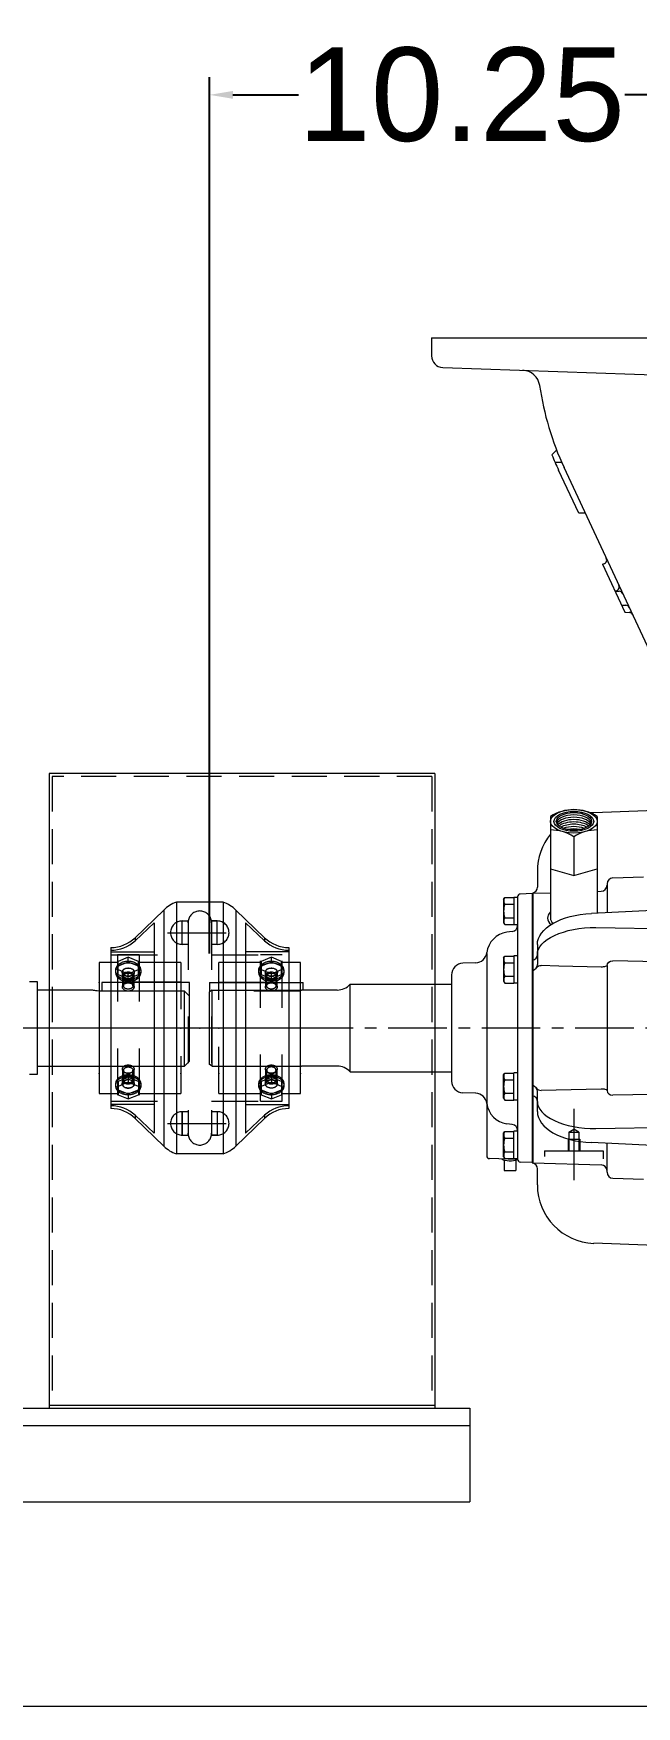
# Model space of a CAD drawing. Header units: inches. Extents: x -48 to 250, y -21 to 207.
# Drawn here: x 37 to 49.9, y 41.53 to 77.29 of the extents above; entities that cross this region are included whole.
import ezdxf

# ---------------------------------------------------------------- set-up
doc = ezdxf.new("R2010")
doc.units = ezdxf.units.IN
doc.header["$MEASUREMENT"] = 0
for name, pattern in [('CENTER', [2, 1.25, -0.25, 0.25, -0.25]), ('CENTERX2', [0.8, 0.5, -0.1, 0.1, -0.1]), ('Dashed', [2, 1, -1]), ('HIDDEN', [0.375, 0.25, -0.125]), ('PHANTOM', [2.5, 1.25, -0.25, 0.25, -0.25, 0.25, -0.25])]:
    doc.linetypes.add(name, pattern=pattern)
doc.layers.get('Defpoints').update_dxf_attribs({"lineweight": 5})
for name, color, linetype, lineweight in [('AM_4', 7, 'Continuous', 5), ('AM_7', 7, 'CENTER', 5), ('AM_9', 6, 'Dashed', 5), ('CEN', 3, 'CENTER', 5), ('Centerline', 5, 'CENTERX2', 5), ('ConnectionPoints', 7, 'Continuous', 5), ('HID', 6, 'HIDDEN', 5), ('HID-HIDE', 6, 'HIDDEN', 5), ('OBJ', 7, 'Continuous', 5), ('PHANTOM', 6, 'PHANTOM', 5)]:
    doc.layers.add(name, color=color, linetype=linetype, lineweight=lineweight)
doc.styles.get("Standard").update_dxf_attribs({"font": 'arial.ttf'})
doc.dimstyles.new('STANDARD 2 PLCS$0', dxfattribs={"dimtxt": 1, "dimasz": 0.5, "dimexe": 0.375, "dimexo": 0.625, "dimgap": 0.2, "dimtad": 0, "dimzin": 4, "dimdsep": 46, "dimtxsty": 'Standard', "dimcen": 0.09, "dimaunit": 1, "dimadec": 0, "dimazin": 1, "dimtfac": 1, "dimtofl": 0, "dimtmove": 0, "dimatfit": 3, "dimfxl": 1, "dimtolj": 1, "dimtzin": 4, "dimarcsym": 0})

# ---------------------------------------------------------------- blocks, each defined once
blk = doc.blocks.new('MC6-284_286TS FRONT VIEW')
at = {"linetype": 'Continuous', "lineweight": 5}
for p, q in [((7.5, -1), (19.5, -1)), ((19.5, -1), (19.5, -3)), ((19.5, -1.375), (7, -1.375)), ((7, -3), (19.5, -3))]:
    blk.add_line(p, q, dxfattribs=at)
blk = doc.blocks.new('HHI 286TS FRONT VIEW')
at = {"color": 7, "linetype": 'Continuous', "lineweight": 5}
for p, q in [((-3.25, 0.984), (-3.421, 0.984)), ((-3.25, -0.984), (-3.25, 0.984)), ((-2.096, 0.812), (-3.25, 0.812)), ((-1.875, 0.79), (-1.909, 0.79)), ((-1.875, 0.971), (-1.875, 0.79)), ((0, 0.971), (-1.875, 0.971)), ((-0.105, 0.79), (-1.875, 0.79)), ((-0.105, -0.812), (-0.105, 0.79)), ((0, 0.682), (0, 0.971)), ((0, -0.707), (0, 0.682)), ((-0.105, -0.812), (0, -0.707)), ((-3.421, -0.984), (-3.25, -0.984)), ((-3.25, -0.812), (-0.105, -0.812))]:
    blk.add_line(p, q, dxfattribs=at)
blk.add_open_spline([(-1.909, 0.79), (-1.93, 0.791), (-1.972, 0.792), (-2.028, 0.799), (-2.07, 0.806), (-2.095, 0.812), (-2.096, 0.812), (-2.096, 0.812)], degree=3, knots=[0, 0, 0, 0, 0.2108823, 0.4216239, 0.635963, 0.8528017, 1, 1, 1, 1], dxfattribs=at)
blk.add_open_spline([(0, 0.682), (-0.035, 0.718), (-0.07, 0.754), (-0.105, 0.79)], degree=3, dxfattribs=at)
at = {"layer": 'Centerline', "lineweight": 5, "ltscale": 1.5}
blk.add_line((0.579, 0), (-28.113, 0), dxfattribs=at)
blk = doc.blocks.new('Coupling Guard2')
at = {"layer": 'PHANTOM', "color": 7, "linetype": 'Continuous', "lineweight": 5}
for p, q in [((-125.447, -2927.07), (-133.697, -2927.07)), ((-133.697, -2927.07), (-133.697, -2940.635)), ((-125.447, -2927.07), (-125.447, -2940.635)), ((-133.697, -2940.572), (-125.447, -2940.572))]:
    blk.add_line(p, q, dxfattribs=at)
at = {"layer": 'PHANTOM', "color": 7, "linetype": 'HIDDEN', "lineweight": 5, "ltscale": 3}
for p, q in [((-125.51, -2927.132), (-133.635, -2927.132)), ((-133.635, -2927.132), (-133.635, -2940.572)), ((-125.51, -2927.132), (-125.51, -2940.572))]:
    blk.add_line(p, q, dxfattribs=at)
at = {"layer": 'PHANTOM', "color": 7, "linetype": 'Continuous', "lineweight": 5, "ltscale": 3}
blk.add_line((-133.697, -2940.635), (-125.447, -2940.635), dxfattribs=at)
blk = doc.blocks.new('Side Inlet 1')
at = {"lineweight": 5}
blk.add_line((-0.01, 0.972), (-0.01, 0.777), dxfattribs=at)
at = {"layer": 'CEN', "color": 7, "linetype": 'Continuous', "lineweight": 5, "ltscale": 0.75}
blk.add_line((7.781, -1.725), (7.781, -3.25), dxfattribs=at)
at = {"layer": 'HID', "color": 7, "linetype": 'Continuous', "lineweight": 5, "ltscale": 0.5}
for p, q in [((7.656, -2.375), (7.906, -2.375)), ((7.656, -2.375), (7.656, -2.625)), ((7.674, -2.225), (7.781, -2.164)), ((7.674, -2.225), (7.887, -2.225)), ((7.674, -2.225), (7.674, -2.625)), ((7.887, -2.225), (7.781, -2.164)), ((7.887, -2.225), (7.887, -2.625)), ((7.906, -2.375), (7.906, -2.625)), ((7.156, -2.625), (8.406, -2.625)), ((8.406, -2.625), (8.406, -2.793))]:
    blk.add_line(p, q, dxfattribs=at)
at = {"layer": 'HID', "color": 7, "linetype": 'Continuous', "lineweight": 5}
blk.add_ellipse((7.781, 4.417), major_axis=(-0.425, 0), ratio=0.5, dxfattribs=at)
at = {"layer": 'HID-HIDE', "color": 7, "linetype": 'Continuous', "lineweight": 5, "ltscale": 2}
for p, q in [((6.28, 1.5), (6.302, 1.539)), ((6.28, 1.5), (6.28, 1)), ((6.302, 1.539), (6.499, 1.539)), ((6.499, 1.543), (6.499, 0.957)), ((6.577, 1.543), (6.499, 1.543)), ((6.577, 1.601), (6.577, -2.803)), ((9.988, 1.409), (8.613, 1.438)), ((6.302, 1.394), (6.499, 1.394)), ((6.302, 1.106), (6.499, 1.106)), ((8.363, 1.303), (7.459, 1.324)), ((8.491, 1.334), (8.491, -1.334)), ((0.456, 0.972), (1.956, 0.972)), ((0.456, 0.812), (1.956, 0.812)), ((6.28, 1), (6.302, 0.961)), ((6.302, 0.961), (6.499, 0.961)), ((6.577, 0.957), (6.499, 0.957)), ((6.887, 0.83), (6.887, -2.88)), ((6.901, 0.83), (6.901, -2.884)), ((0.456, -0.812), (1.956, -0.812)), ((6.28, -1), (6.302, -0.961)), ((6.28, -1.5), (6.28, -1)), ((6.302, -0.961), (6.499, -0.961)), ((6.577, -0.957), (6.499, -0.957)), ((6.499, -1.543), (6.499, -0.957)), ((6.302, -1.106), (6.499, -1.106)), ((6.302, -1.394), (6.499, -1.394)), ((7.001, -1.784), (7.001, -1.358)), ((8.363, -1.303), (7.083, -1.333)), ((9.988, -1.409), (8.613, -1.438)), ((6.28, -1.5), (6.302, -1.539)), ((6.302, -1.539), (6.499, -1.539)), ((6.577, -1.543), (6.499, -1.543)), ((8.251, -2.15), (10.119, -2.116)), ((6.28, -2.25), (6.302, -2.211)), ((6.28, -2.75), (6.28, -2.25)), ((6.302, -2.211), (6.499, -2.211)), ((6.302, -2.356), (6.499, -2.356)), ((6.577, -2.207), (6.499, -2.207)), ((6.499, -2.793), (6.499, -2.207)), ((10.122, -2.541), (8.156, -2.449)), ((8.491, -3.08), (8.491, -2.464)), ((6.28, -2.75), (6.302, -2.789)), ((6.302, -2.644), (6.499, -2.644)), ((6.302, -2.789), (6.499, -2.789)), ((6.577, -2.793), (6.499, -2.793)), ((7.156, -2.625), (7.156, -2.745)), ((6.887, -2.872), (6.635, -2.863)), ((6.887, -2.88), (6.901, -2.88)), ((6.901, -2.879), (8.365, -2.923)), ((7.001, -3.352), (7.001, -3.011)), ((8.617, -3.21), (9.269, -3.23)), ((10.651, -4.687), (8.207, -4.601))]:
    blk.add_line(p, q, dxfattribs=at)
for centre, radius, start, end in [((6.408, 1.467), 0.128, 154.3842, 214.3842), ((6.758, 1.25), 0.478, 162.412, 197.588), ((6.408, 1.033), 0.128, 145.6158, 205.6158), ((6.408, -1.033), 0.128, 154.3842, 214.3842), ((6.758, -1.25), 0.478, 162.412, 197.588), ((6.408, -1.467), 0.128, 145.6158, 205.6158), ((6.871, -1.358), 0.13, 0, 76.6576), ((7.08, -1.203), 0.13, 216.5839, 271.3142), ((6.871, -1.574), 0.13, 0, 76.6576), ((6.408, -2.283), 0.128, 154.3842, 214.3842), ((6.758, -2.5), 0.478, 162.412, 197.588), ((6.408, -2.717), 0.128, 145.6158, 205.6158), ((6.637, -2.803), 0.06, 180, 268), ((6.871, -3.011), 0.13, 0, 76.6576), ((8.361, -3.053), 0.13, 0, 88.2789), ((8.621, -3.08), 0.13, 180, 268.2789), ((8.251, -3.352), 1.25, 180, 268)]:
    blk.add_arc(centre, radius, start, end, dxfattribs=at)
at = {"layer": 'HID-HIDE', "color": 7, "linetype": 'Continuous', "lineweight": 5, "ltscale": 2, "extrusion": (0, 0, -1)}
for centre, major_axis, ratio, start_param, end_param in [((8.613, 1.334), (0.122, 0), 0.84827, 3.141593, 4.712389), ((8.369, 1.338), (-0.122, 0), 0.285548, 3.153319, 4.759531)]:
    blk.add_ellipse(centre, major_axis=major_axis, ratio=ratio, start_param=start_param, end_param=end_param, dxfattribs=at)
at = {"layer": 'HID-HIDE', "color": 7, "linetype": 'Continuous', "lineweight": 5, "ltscale": 2}
for centre, major_axis, ratio, start_param, end_param in [((8.369, -1.338), (-0.122, 0), 0.285548, 3.153319, 4.759531), ((8.613, -1.334), (0.122, 0), 0.84827, 3.141593, 4.712389), ((8.251, -1.568), (-1.25, 0), 0.465526, 6.283185, 7.853982), ((8.251, -1.784), (-1.25, 0), 0.532963, 0, 1.49504)]:
    blk.add_ellipse(centre, major_axis=major_axis, ratio=ratio, start_param=start_param, end_param=end_param, dxfattribs=at)
at = {"layer": 'OBJ', "lineweight": 5}
for p, q in [((4.736, 14.75), (15.736, 14.75)), ((4.736, 14.75), (4.736, 14.366)), ((4.978, 14.117), (10.236, 13.933)), ((7.413, 12.351), (7.313, 12.25)), ((7.526, 12.083), (7.383, 12.083)), ((7.885, 11), (7.454, 11.924)), ((10.803, 5.051), (7.572, 11.979)), ((8.029, 11), (7.885, 11)), ((8.391, 9.914), (8.397, 9.915)), ((8.391, 9.914), (8.871, 8.885)), ((8.66, 9.337), (8.666, 9.338)), ((8.66, 9.337), (8.751, 9.334)), ((6.577, 2.803), (6.577, -2.803)), ((6.465, 2.063), (6.347, 2.046)), ((5.917, 1.59), (5.917, -2.731)), ((5.167, 1.134), (5.167, -1.134)), ((5.681, 1.393), (5.408, 1.383)), ((5.681, -1.393), (5.408, -1.383)), ((6.465, -2.063), (6.347, -2.046)), ((6.578, -2.812), (5.975, -2.791)), ((6.292, -2.821), (6.292, -3.042)), ((6.542, -2.821), (6.542, -3.042)), ((6.292, -3.042), (6.542, -3.042))]:
    blk.add_line(p, q, dxfattribs=at)
at = {"layer": 'OBJ', "color": 7, "linetype": 'Continuous', "lineweight": 5}
for p, q in [((8.8, 9.039), (8.89, 9.035)), ((8.871, 8.885), (8.962, 8.882)), ((10.651, 4.687), (8.207, 4.601)), ((7.281, 4.523), (7.281, 2.352)), ((8.281, 4.523), (8.281, 2.454)), ((7.781, 4.09), (7.781, 3.258)), ((7.001, 3.352), (7.001, 3.011)), ((7.281, 3.403), (7.781, 3.258)), ((7.781, 3.258), (8.281, 3.403)), ((8.617, 3.21), (9.269, 3.23)), ((6.887, 2.872), (6.635, 2.863)), ((6.887, 2.88), (6.887, 0.83)), ((6.887, 2.88), (6.901, 2.88)), ((6.901, 2.879), (7.281, 2.89)), ((6.901, 2.884), (6.901, 0.83)), ((8.281, 2.92), (8.365, 2.923)), ((8.491, 3.08), (8.491, 2.464)), ((6.28, 2.75), (6.302, 2.789)), ((6.28, 2.75), (6.28, 2.25)), ((6.302, 2.789), (6.499, 2.789)), ((6.302, 2.644), (6.499, 2.644)), ((6.577, 2.793), (6.499, 2.793)), ((6.499, 2.793), (6.499, 2.207)), ((6.577, 2.803), (6.577, 1.601)), ((10.122, 2.541), (8.156, 2.449)), ((6.28, 2.25), (6.302, 2.211)), ((6.302, 2.356), (6.499, 2.356)), ((6.302, 2.211), (6.499, 2.211)), ((6.577, 2.207), (6.499, 2.207)), ((8.251, 2.15), (10.119, 2.116)), ((7.001, 1.784), (7.001, 1.358)), ((7.459, 1.324), (7.083, 1.333)), ((-0.01, 0.972), (0.456, 0.972)), ((0.05, 0.812), (-0.01, 0.777)), ((-0.01, -0.777), (-0.01, 0.777)), ((0.05, 0.812), (0.456, 0.812)), ((0.05, -0.812), (0.05, 0.812)), ((1.956, 0.972), (1.99, 0.972)), ((2.719, 0.812), (1.956, 0.812)), ((1.99, 0.812), (1.99, 0.972)), ((3, -0.936), (3, 0.936)), ((3, 0.936), (5.167, 0.936)), ((0.05, -0.812), (-0.01, -0.777)), ((0.05, -0.812), (0.456, -0.812)), ((2.719, -0.812), (1.956, -0.812)), ((3, -0.936), (5.167, -0.936))]:
    blk.add_line(p, q, dxfattribs=at)
at = {"layer": 'OBJ', "lineweight": 5}
for centre, radius, start, end in [((4.986, 14.366), 0.25, 180, 268), ((6.674, 13.677), 0.38, 8.1804, 88), ((13.236, 14.62), 6.25, 188.1804, 205), ((13.236, 14.62), 6.38, 201.8113, 205), ((8.393, 10.005), 0.09, 272, 25), ((8.662, 9.428), 0.09, 272, 25), ((8.748, 9.244), 0.09, 25, 88), ((6.447, 2.192), 0.13, 278, 0), ((6.417, 1.551), 0.5, 98, 172.9855), ((5.673, 1.643), 0.25, 272, 352.9855), ((5.417, 1.134), 0.25, 92, 180), ((5.417, -1.134), 0.25, 180, 268), ((5.673, -1.643), 0.25, 7.0145, 88), ((6.417, -1.551), 0.5, 187.0145, 262), ((6.447, -2.192), 0.13, 0, 82), ((5.977, -2.731), 0.06, 180, 268)]:
    blk.add_arc(centre, radius, start, end, dxfattribs=at)
at = {"layer": 'OBJ', "color": 7, "linetype": 'Continuous', "lineweight": 5}
for centre, radius, start, end in [((8.887, 8.945), 0.09, 25, 88), ((8.959, 8.792), 0.09, 25, 88), ((7.778, 3.739), 0.928, 89.8215, 122.3827), ((7.784, 3.739), 0.928, 57.6173, 90.1785), ((8.251, 3.352), 1.25, 92, 95.1673), ((8.251, 3.352), 1.25, 140.8958, 180), ((7.284, 3.306), 0.928, 57.6173, 90.1785), ((8.278, 3.306), 0.928, 89.8215, 122.3827), ((6.637, 2.803), 0.06, 92, 180), ((6.871, 3.011), 0.13, 283.3424, 0), ((8.361, 3.053), 0.13, 271.7211, 0), ((8.621, 3.08), 0.13, 91.7211, 180), ((6.408, 2.717), 0.128, 154.3842, 214.3842), ((6.758, 2.5), 0.478, 162.412, 197.588), ((6.408, 2.283), 0.128, 145.6158, 205.6158), ((6.871, 1.574), 0.13, 283.3424, 0), ((6.871, 1.358), 0.13, 283.3424, 0), ((7.08, 1.203), 0.13, 88.6858, 143.4161), ((2.719, 1.192), 0.38, 270, 317.6989), ((2.719, -1.192), 0.38, 42.3011, 90)]:
    blk.add_arc(centre, radius, start, end, dxfattribs=at)
for major_axis in [(-0.5, 0), (-0.375, 0)]:
    blk.add_ellipse((7.781, 4.417), major_axis=major_axis, ratio=0.5, dxfattribs=at)
for centre, major_axis, start_param, end_param in [((7.781, 4.367), (-0.375, 0), 3.275324, 6.149454), ((7.781, 4.317), (-0.375, 0), 3.411525, 6.013253), ((7.781, 4.267), (-0.375, 0), 3.553109, 5.871668), ((7.781, 4.217), (-0.375, 0), 3.704129, 5.720649), ((7.781, 4.167), (-0.375, 0), 3.87132, 5.553458), ((7.781, 4.117), (-0.375, 0), 4.068888, 5.35589), ((7.781, 4.067), (-0.375, 0), 4.345181, 5.079597), ((7.781, 2.352), (-0.562, 0), 5.807303, 6.803037), ((7.781, 2.352), (-0.5, 0), 0, 0.472482)]:
    blk.add_ellipse(centre, major_axis=major_axis, ratio=0.5, start_param=start_param, end_param=end_param, dxfattribs=at)
at = {"layer": 'OBJ', "color": 7, "linetype": 'Continuous', "lineweight": 5, "extrusion": (0, 0, -1)}
for centre, ratio, start_param, end_param in [((8.251, 1.784), 0.532963, 0, 1.49504), ((8.251, 1.568), 0.465526, 6.283185, 7.853982)]:
    blk.add_ellipse(centre, major_axis=(-1.25, 0), ratio=ratio, start_param=start_param, end_param=end_param, dxfattribs=at)
at = {"layer": 'OBJ', "lineweight": 5}
blk.add_ellipse((6.417, -2.763), major_axis=(-0.2, 0), ratio=0.374607, start_param=0.526921, end_param=2.428769, dxfattribs=at)
blk = doc.blocks.new('*D74')
at = {"color": 0, "lineweight": -2, "transparency": 16777216}
for p, q in [((40.769, 57.63), (40.769, 76.352)), ((51.016, 73.934), (51.016, 76.352)), ((41.269, 75.977), (42.671, 75.977)), ((50.516, 75.977), (49.647, 75.977))]:
    blk.add_line(p, q, dxfattribs=at)
at = {"color": 0, "transparency": 16777216}
for points in [[(41.269, 76.06), (41.269, 75.893), (40.769, 75.977)], [(50.516, 76.06), (50.516, 75.893), (51.016, 75.977)]]:
    blk.add_solid(points, dxfattribs=at)
at = {"layer": 'Defpoints', "color": 0, "transparency": 16777216}
for p in [(51.016, 75.977), (51.016, 73.309), (40.769, 57.005)]:
    blk.add_point(p, dxfattribs=at)
at = {"color": 0, "lineweight": 5, "transparency": 16777216, "insert": (46.159, 75.977), "char_height": 2, "attachment_point": 5}
blk.add_mtext('\\A1;10.25', dxfattribs=at)
blk = doc.blocks.new('COUPLING E5  SIDE')
at = {"layer": 'AM_4', "color": 7, "lineweight": 5}
for p, q in [((-0.522, 2.522), (-1.134, 1.931)), ((-0.522, 2.522), (-1.134, 1.931)), ((-0.522, 2.522), (-0.522, -2.522)), ((0.75, 2.69), (-0.25, 2.69)), ((-0.25, 2.69), (-0.25, -2.69)), ((0.75, 2.69), (-0.25, 2.69)), ((0.75, 2.69), (0.75, -2.69)), ((1.634, 1.931), (1.022, 2.522)), ((1.022, 2.522), (1.022, -2.522)), ((1.634, 1.931), (1.022, 2.522)), ((-0.725, 2.247), (-1.134, 1.865)), ((-0.725, 2.247), (-0.725, -2.247)), ((1.225, 2.247), (1.225, -2.247)), ((1.225, 2.247), (1.634, 1.865)), ((-1.134, 1.931), (-1.134, 1.865)), ((1.634, 1.931), (1.634, 1.865)), ((-1.655, 1.72), (-1.655, -1.72)), ((-1.655, 1.632), (-0.725, 1.632)), ((-1.28, 1.513), (-1.496, 1.425)), ((-1.064, 1.425), (-1.28, 1.513)), ((2.155, 1.632), (1.225, 1.632)), ((1.78, 1.513), (1.564, 1.425)), ((1.996, 1.425), (1.78, 1.513)), ((2.155, 1.72), (2.155, -1.72)), ((-1.655, 1.4), (-1.905, 1.4)), ((-1.905, 1.4), (-1.905, -1.4)), ((-1.555, 1.23), (-1.555, 1.195)), ((-1.496, 1.142), (-1.496, 1.425)), ((-1.496, 1.248), (-1.28, 1.16)), ((-1.496, 1.142), (-1.28, 1.054)), ((-1.28, 1.16), (-1.064, 1.248)), ((-1.28, 1.054), (-1.28, 1.16)), ((-1.28, 1.054), (-1.064, 1.142)), ((-1.064, 1.142), (-1.064, 1.425)), ((-1.005, 1.195), (-1.005, 1.23)), ((1.505, 1.23), (1.505, 1.195)), ((1.564, 1.425), (1.564, 1.142)), ((1.564, 1.248), (1.78, 1.16)), ((1.564, 1.142), (1.78, 1.054)), ((1.78, 1.16), (1.996, 1.248)), ((1.78, 1.054), (1.78, 1.16)), ((1.78, 1.054), (1.996, 1.142)), ((1.996, 1.142), (1.996, 1.425)), ((2.055, 1.195), (2.055, 1.23)), ((2.405, 1.4), (2.155, 1.4)), ((2.405, -1.4), (2.405, 1.4)), ((-1.28, -1.054), (-1.496, -1.142)), ((-1.064, -1.142), (-1.28, -1.054)), ((-1.28, -1.054), (-1.28, -1.16)), ((1.78, -1.054), (1.564, -1.142)), ((1.996, -1.142), (1.78, -1.054)), ((1.78, -1.054), (1.78, -1.16)), ((-1.905, -1.4), (-1.655, -1.4)), ((-1.555, -1.195), (-1.555, -1.23)), ((-1.496, -1.142), (-1.496, -1.425)), ((-1.28, -1.16), (-1.496, -1.248)), ((-1.496, -1.425), (-1.28, -1.513)), ((-1.064, -1.248), (-1.28, -1.16)), ((-1.28, -1.513), (-1.064, -1.425)), ((-1.064, -1.142), (-1.064, -1.425)), ((-1.005, -1.23), (-1.005, -1.195)), ((1.505, -1.195), (1.505, -1.23)), ((1.564, -1.142), (1.564, -1.425)), ((1.78, -1.16), (1.564, -1.248)), ((1.564, -1.425), (1.78, -1.513)), ((1.996, -1.248), (1.78, -1.16)), ((1.78, -1.513), (1.996, -1.425)), ((1.996, -1.142), (1.996, -1.425)), ((2.055, -1.23), (2.055, -1.195)), ((2.155, -1.4), (2.405, -1.4)), ((-0.725, -1.632), (-1.655, -1.632)), ((1.225, -1.632), (2.155, -1.632)), ((-1.134, -1.865), (-0.725, -2.247)), ((-1.134, -1.865), (-1.134, -1.931)), ((-0.522, -2.522), (-1.134, -1.931)), ((-0.522, -2.522), (-1.134, -1.931)), ((1.634, -1.931), (1.022, -2.522)), ((1.634, -1.931), (1.022, -2.522)), ((1.634, -1.865), (1.225, -2.247)), ((1.634, -1.865), (1.634, -1.931)), ((0.75, -2.69), (-0.25, -2.69)), ((0.75, -2.69), (-0.25, -2.69))]:
    blk.add_line(p, q, dxfattribs=at)
for centre, start, end in [((-0.001, 1.982), 109.3809, 134.0294), ((-0.001, 1.982), 109.3809, 134.0294), ((0.501, 1.982), 45.9706, 70.6191), ((0.501, 1.982), 45.9706, 70.6191), ((-1.655, 2.47), 270, 314.0294), ((-1.655, 2.47), 270, 314.0294), ((2.155, 2.47), 225.9706, 270), ((2.155, 2.47), 225.9706, 270), ((-1.655, -2.47), 45.9706, 90), ((-1.655, -2.47), 45.9706, 90), ((2.155, -2.47), 90, 134.0294), ((2.155, -2.47), 90, 134.0294), ((-0.001, -1.983), 225.9706, 250.6191), ((-0.001, -1.983), 225.9706, 250.6191), ((0.501, -1.983), 289.3809, 314.0294), ((0.501, -1.983), 289.3809, 314.0294)]:
    blk.add_arc(centre, 0.75, start, end, dxfattribs=at)
for centre, major_axis, ratio, start_param, end_param in [((-1.655, 2.386), (-0.75, 0), 0.965926, 1.570796, 2.339255), ((2.155, 2.386), (0.75, 0), 0.965926, 3.943931, 4.712389), ((-1.28, 1.23), (0.275, 0), 0.707107, 3.141593, 6.947608), ((-1.28, 1.23), (0.275, 0), 0.707107, 2.47717, 3.141593), ((-1.28, 1.195), (-0.275, 0), 0.707107, 0, 3.141593), ((1.78, 1.23), (0.275, 0), 0.707107, 2.47717, 3.141593), ((1.78, 1.23), (0.275, 0), 0.707107, 3.141593, 6.947608), ((1.78, 1.195), (-0.275, 0), 0.707107, 0, 3.141593), ((-1.28, -1.23), (-0.275, 0), 0.707107, 2.47717, 6.947608), ((-1.28, -1.195), (0.275, 0), 0.707107, 0, 3.141593), ((1.78, -1.23), (-0.275, 0), 0.707107, 2.47717, 6.947608), ((1.78, -1.195), (0.275, 0), 0.707107, 0, 3.141593), ((-1.655, -2.386), (0.75, 0), 0.965926, 0.802338, 1.570796), ((2.155, -2.386), (-0.75, 0), 0.965926, 4.712389, 5.480847)]:
    blk.add_ellipse(centre, major_axis=major_axis, ratio=ratio, start_param=start_param, end_param=end_param, dxfattribs=at)
at = {"layer": 'AM_7', "color": 7, "lineweight": 5}
for p, q in [((-0.125, 1.776), (-0.125, 2.301)), ((-0.438, 2.038), (0.938, 2.038)), ((2.493, 0), (-1.992, 0)), ((-0.125, -2.301), (-0.125, -1.776)), ((-0.438, -2.038), (0.938, -2.038))]:
    blk.add_line(p, q, dxfattribs=at)
at = {"layer": 'AM_9', "color": 7, "lineweight": 5}
for p, q in [((-0.125, 2.288), (0.003, 2.288)), ((-0.125, 1.788), (-0.125, 2.288)), ((-0.125, 2.288), (0.003, 2.288)), ((0, 2.247), (0, -2.247)), ((0.625, 2.288), (0.497, 2.288)), ((0.497, 2.288), (0.625, 2.288)), ((0.5, 2.247), (0.5, -2.247)), ((0.625, 1.788), (0.625, 2.288)), ((0, 1.788), (-0.125, 1.788)), ((0, 1.788), (-0.125, 1.788)), ((0.625, 1.788), (0.5, 1.788)), ((0.625, 1.788), (0.5, 1.788)), ((-1.655, 1.565), (0, 1.565)), ((-1.655, 1.565), (0, 1.565)), ((-1.05, 1.565), (-1.51, 1.565)), ((-1.51, 1.565), (-1.51, -1.565)), ((-1.28, 1.407), (-1.28, 1.513)), ((-1.05, 1.565), (-1.05, -1.565)), ((0.5, 1.565), (2.155, 1.565)), ((0.5, 1.565), (2.155, 1.565)), ((2.01, 1.565), (1.55, 1.565)), ((1.55, -1.565), (1.55, 1.565)), ((1.78, 1.407), (1.78, 1.513)), ((2.01, -1.565), (2.01, 1.565)), ((-1.51, 1.4), (-1.655, 1.4)), ((-1.28, 1.407), (-1.496, 1.319)), ((-1.41, 1.203), (-1.41, 1.195)), ((-1.41, 1.195), (-1.41, 1.107)), ((-1.41, 1.107), (-1.41, 1.114)), ((-1.405, 1.195), (-1.405, 0.877)), ((-1.38, 1.107), (-1.38, 0.902)), ((-1.287, 1.195), (-1.277, 1.195)), ((-1.276, 1.283), (-1.283, 1.283)), ((-1.064, 1.319), (-1.28, 1.407)), ((-1.28, 1.283), (-1.27, 1.283)), ((-1.273, 1.283), (-1.276, 1.283)), ((-1.27, 1.283), (-1.266, 1.283)), ((-1.18, 0.902), (-1.18, 1.107)), ((-1.155, 0.877), (-1.155, 1.195)), ((-1.15, 1.195), (-1.15, 1.203)), ((-1.15, 1.107), (-1.15, 1.195)), ((-1.15, 1.115), (-1.15, 1.107)), ((-0.155, 1.4), (-1.05, 1.4)), ((-0.155, 1.4), (-0.155, -1.4)), ((0.655, -1.4), (0.655, 1.4)), ((1.55, 1.4), (0.655, 1.4)), ((1.78, 1.407), (1.564, 1.319)), ((1.65, 1.203), (1.65, 1.195)), ((1.65, 1.195), (1.65, 1.107)), ((1.65, 1.107), (1.65, 1.114)), ((1.655, 1.195), (1.655, 0.877)), ((1.68, 1.107), (1.68, 0.902)), ((1.773, 1.195), (1.783, 1.195)), ((1.784, 1.283), (1.777, 1.283)), ((1.996, 1.319), (1.78, 1.407)), ((1.78, 1.283), (1.79, 1.283)), ((1.787, 1.283), (1.784, 1.283)), ((1.79, 1.283), (1.794, 1.283)), ((1.88, 0.902), (1.88, 1.107)), ((1.905, 0.877), (1.905, 1.195)), ((1.91, 1.195), (1.91, 1.203)), ((1.91, 1.107), (1.91, 1.195)), ((1.91, 1.115), (1.91, 1.107)), ((2.155, 1.4), (2.01, 1.4)), ((-0.155, 0.983), (-1.905, 0.983)), ((-0.155, 0.791), (-1.905, 0.791)), ((0.655, 0.983), (2.405, 0.983)), ((2.405, 0.791), (0.655, 0.791)), ((-1.905, -0.812), (-0.155, -0.812)), ((-1.405, -0.877), (-1.405, -1.195)), ((-1.38, -0.902), (-1.38, -1.107)), ((-1.287, -1.011), (-1.277, -1.011)), ((-1.18, -1.107), (-1.18, -0.902)), ((-1.155, -1.195), (-1.155, -0.877)), ((0.655, -0.812), (2.405, -0.812)), ((1.655, -0.877), (1.655, -1.195)), ((1.68, -0.902), (1.68, -1.107)), ((1.773, -1.011), (1.783, -1.011)), ((1.88, -1.107), (1.88, -0.902)), ((1.905, -1.195), (1.905, -0.877)), ((-1.655, -1.4), (-1.51, -1.4)), ((-1.496, -1.319), (-1.28, -1.407)), ((-1.41, -1.107), (-1.41, -1.099)), ((-1.41, -1.107), (-1.41, -1.195)), ((-1.41, -1.187), (-1.41, -1.195)), ((-1.273, -1.1), (-1.283, -1.1)), ((-1.28, -1.407), (-1.064, -1.319)), ((-1.28, -1.407), (-1.28, -1.513)), ((-1.27, -1.283), (-1.276, -1.283)), ((-1.15, -1.099), (-1.15, -1.107)), ((-1.15, -1.195), (-1.15, -1.107)), ((-1.15, -1.195), (-1.15, -1.187)), ((-1.05, -1.4), (-0.155, -1.4)), ((0.655, -1.4), (1.55, -1.4)), ((1.564, -1.319), (1.78, -1.407)), ((1.65, -1.107), (1.65, -1.099)), ((1.65, -1.107), (1.65, -1.195)), ((1.65, -1.187), (1.65, -1.195)), ((1.787, -1.1), (1.777, -1.1)), ((1.78, -1.407), (1.996, -1.319)), ((1.78, -1.407), (1.78, -1.513)), ((1.79, -1.283), (1.784, -1.283)), ((1.91, -1.099), (1.91, -1.107)), ((1.91, -1.195), (1.91, -1.107)), ((1.91, -1.195), (1.91, -1.187)), ((2.01, -1.4), (2.155, -1.4)), ((-1.655, -1.565), (0, -1.565)), ((-1.655, -1.565), (0, -1.565)), ((-1.51, -1.565), (-1.05, -1.565)), ((0.5, -1.565), (2.155, -1.565)), ((0.5, -1.565), (2.155, -1.565)), ((1.55, -1.565), (2.01, -1.565)), ((-0.125, -1.788), (-0.125, -2.288)), ((0, -1.788), (-0.125, -1.788)), ((0, -1.788), (-0.125, -1.788)), ((0.625, -1.788), (0.5, -1.788)), ((0.625, -1.788), (0.5, -1.788)), ((0.625, -1.788), (0.625, -2.288)), ((-0.125, -2.288), (0.003, -2.288)), ((-0.125, -2.288), (0.003, -2.288)), ((0.497, -2.288), (0.625, -2.288)), ((0.625, -2.288), (0.497, -2.288))]:
    blk.add_line(p, q, dxfattribs=at)
for points in [[(0.003, 2.288), (0.002, 2.285), (0.001, 2.274), (0, 2.263), (0, 2.247)], [(0, 2.247), (0.001, 2.269), (0.002, 2.281), (0.003, 2.288), (0.003, 2.288)], [(0.5, 2.247), (0.499, 2.269), (0.498, 2.281), (0.497, 2.288), (0.497, 2.288)], [(0.497, 2.288), (0.498, 2.285), (0.499, 2.274), (0.5, 2.263), (0.5, 2.247)], [(-1.41, 1.195), (-1.41, 1.196), (-1.408, 1.211), (-1.402, 1.225), (-1.393, 1.239), (-1.381, 1.251), (-1.366, 1.262), (-1.348, 1.271), (-1.329, 1.277), (-1.308, 1.281), (-1.28, 1.283)], [(-1.15, 1.195), (-1.151, 1.184), (-1.155, 1.169), (-1.163, 1.154), (-1.174, 1.14), (-1.188, 1.128), (-1.205, 1.118), (-1.224, 1.109), (-1.244, 1.103), (-1.266, 1.1), (-1.288, 1.1), (-1.309, 1.102), (-1.33, 1.107), (-1.35, 1.115), (-1.367, 1.125), (-1.382, 1.137), (-1.394, 1.15), (-1.403, 1.165), (-1.408, 1.18), (-1.41, 1.195)], [(-1.405, 1.131), (-1.407, 1.127), (-1.41, 1.112), (-1.41, 1.107)], [(-1.41, 1.107), (-1.409, 1.096), (-1.405, 1.081), (-1.397, 1.066), (-1.386, 1.052), (-1.372, 1.04), (-1.355, 1.029), (-1.336, 1.021), (-1.316, 1.015), (-1.294, 1.011), (-1.272, 1.011), (-1.251, 1.013), (-1.23, 1.019), (-1.21, 1.026), (-1.193, 1.036), (-1.178, 1.048), (-1.166, 1.062), (-1.157, 1.076), (-1.152, 1.092), (-1.15, 1.107)], [(-1.394, 1.15), (-1.4, 1.141), (-1.405, 1.131)], [(-1.28, 1.195), (-1.302, 1.194), (-1.323, 1.19), (-1.343, 1.184), (-1.361, 1.176), (-1.377, 1.166), (-1.39, 1.154), (-1.394, 1.15)], [(-1.38, 1.107), (-1.377, 1.123), (-1.374, 1.13)], [(-1.311, 1.037), (-1.324, 1.041), (-1.351, 1.056), (-1.37, 1.076), (-1.379, 1.099), (-1.38, 1.107)], [(-1.374, 1.13), (-1.364, 1.144), (-1.342, 1.161), (-1.312, 1.171), (-1.279, 1.175), (-1.246, 1.171), (-1.217, 1.16), (-1.195, 1.143), (-1.186, 1.13)], [(-1.166, 1.15), (-1.167, 1.151), (-1.179, 1.163), (-1.194, 1.173), (-1.211, 1.182), (-1.231, 1.188), (-1.252, 1.193), (-1.28, 1.195)], [(-1.266, 1.283), (-1.258, 1.282), (-1.237, 1.279), (-1.217, 1.273), (-1.199, 1.265), (-1.183, 1.255), (-1.17, 1.243), (-1.16, 1.23), (-1.153, 1.215), (-1.15, 1.2), (-1.15, 1.195)], [(-1.18, 1.107), (-1.186, 1.083), (-1.202, 1.062), (-1.227, 1.045), (-1.248, 1.038)], [(-1.186, 1.13), (-1.182, 1.122), (-1.18, 1.107)], [(-1.155, 1.13), (-1.158, 1.137), (-1.166, 1.15)], [(-1.15, 1.107), (-1.15, 1.107), (-1.152, 1.122), (-1.155, 1.13)], [(1.65, 1.195), (1.65, 1.196), (1.652, 1.211), (1.658, 1.225), (1.667, 1.239), (1.679, 1.251), (1.694, 1.262), (1.712, 1.271), (1.731, 1.277), (1.752, 1.281), (1.78, 1.283)], [(1.91, 1.195), (1.909, 1.184), (1.905, 1.169), (1.897, 1.154), (1.886, 1.14), (1.872, 1.128), (1.855, 1.118), (1.836, 1.109), (1.816, 1.103), (1.794, 1.1), (1.772, 1.1), (1.751, 1.102), (1.73, 1.107), (1.71, 1.115), (1.693, 1.125), (1.678, 1.137), (1.666, 1.15), (1.657, 1.165), (1.652, 1.18), (1.65, 1.195)], [(1.655, 1.131), (1.653, 1.127), (1.65, 1.112), (1.65, 1.107)], [(1.65, 1.107), (1.651, 1.096), (1.655, 1.081), (1.663, 1.066), (1.674, 1.052), (1.688, 1.04), (1.705, 1.029), (1.724, 1.021), (1.744, 1.015), (1.766, 1.011), (1.788, 1.011), (1.809, 1.013), (1.83, 1.019), (1.85, 1.026), (1.867, 1.036), (1.882, 1.048), (1.894, 1.062), (1.903, 1.076), (1.908, 1.092), (1.91, 1.107)], [(1.666, 1.15), (1.66, 1.141), (1.655, 1.131)], [(1.78, 1.195), (1.758, 1.194), (1.737, 1.19), (1.717, 1.184), (1.699, 1.176), (1.683, 1.166), (1.67, 1.154), (1.666, 1.15)], [(1.68, 1.107), (1.686, 1.13), (1.686, 1.13)], [(1.744, 1.039), (1.717, 1.05), (1.695, 1.069), (1.682, 1.091), (1.68, 1.107)], [(1.686, 1.13), (1.702, 1.15), (1.727, 1.165), (1.758, 1.173), (1.791, 1.175), (1.824, 1.168), (1.851, 1.155), (1.87, 1.137), (1.874, 1.13)], [(1.894, 1.15), (1.893, 1.151), (1.881, 1.163), (1.866, 1.173), (1.849, 1.182), (1.829, 1.188), (1.808, 1.193), (1.78, 1.195)], [(1.794, 1.283), (1.802, 1.282), (1.823, 1.279), (1.843, 1.273), (1.861, 1.265), (1.877, 1.255), (1.89, 1.243), (1.9, 1.23), (1.907, 1.215), (1.91, 1.2), (1.91, 1.195)], [(1.88, 1.107), (1.877, 1.09), (1.864, 1.068), (1.842, 1.05), (1.815, 1.038)], [(1.874, 1.13), (1.879, 1.114), (1.88, 1.107)], [(1.905, 1.13), (1.902, 1.137), (1.894, 1.15)], [(1.91, 1.107), (1.91, 1.107), (1.908, 1.122), (1.905, 1.13)], [(-1.28, -1.011), (-1.302, -1.012), (-1.323, -1.016), (-1.343, -1.023), (-1.361, -1.032), (-1.377, -1.044), (-1.39, -1.057), (-1.4, -1.071), (-1.407, -1.086), (-1.41, -1.102), (-1.41, -1.107)], [(-1.38, -1.107), (-1.377, -1.09), (-1.364, -1.068), (-1.342, -1.05), (-1.315, -1.038)], [(-1.15, -1.107), (-1.15, -1.106), (-1.152, -1.091), (-1.158, -1.075), (-1.167, -1.061), (-1.179, -1.047), (-1.194, -1.036), (-1.211, -1.026), (-1.231, -1.018), (-1.252, -1.013), (-1.28, -1.011)], [(-1.245, -1.039), (-1.217, -1.05), (-1.195, -1.069), (-1.182, -1.091), (-1.18, -1.107)], [(1.78, -1.011), (1.758, -1.012), (1.737, -1.016), (1.717, -1.023), (1.699, -1.032), (1.683, -1.044), (1.67, -1.057), (1.66, -1.071), (1.653, -1.086), (1.65, -1.102), (1.65, -1.107)], [(1.68, -1.107), (1.686, -1.083), (1.702, -1.062), (1.727, -1.045), (1.748, -1.038)], [(1.91, -1.107), (1.91, -1.106), (1.908, -1.091), (1.902, -1.075), (1.893, -1.061), (1.881, -1.047), (1.866, -1.036), (1.849, -1.026), (1.829, -1.018), (1.808, -1.013), (1.78, -1.011)], [(1.811, -1.037), (1.824, -1.041), (1.851, -1.056), (1.87, -1.076), (1.879, -1.099), (1.88, -1.107)], [(-1.41, -1.195), (-1.41, -1.194), (-1.408, -1.179), (-1.402, -1.164), (-1.393, -1.149), (-1.381, -1.136), (-1.366, -1.124), (-1.348, -1.114), (-1.329, -1.107), (-1.308, -1.102), (-1.28, -1.1)], [(-1.41, -1.107), (-1.409, -1.117), (-1.405, -1.131)], [(-1.276, -1.283), (-1.288, -1.283), (-1.309, -1.281), (-1.33, -1.277), (-1.35, -1.27), (-1.367, -1.261), (-1.382, -1.251), (-1.394, -1.238), (-1.403, -1.225), (-1.408, -1.21), (-1.41, -1.195)], [(-1.405, -1.131), (-1.405, -1.132), (-1.397, -1.146), (-1.394, -1.15)], [(-1.394, -1.15), (-1.386, -1.159), (-1.372, -1.17), (-1.355, -1.179), (-1.336, -1.186), (-1.316, -1.191), (-1.294, -1.194), (-1.272, -1.195), (-1.251, -1.193), (-1.23, -1.188), (-1.21, -1.182), (-1.193, -1.173), (-1.178, -1.162), (-1.166, -1.15)], [(-1.374, -1.13), (-1.379, -1.114), (-1.38, -1.107)], [(-1.186, -1.13), (-1.202, -1.15), (-1.227, -1.165), (-1.258, -1.173), (-1.291, -1.175), (-1.324, -1.168), (-1.351, -1.155), (-1.37, -1.137), (-1.374, -1.13)], [(-1.28, -1.1), (-1.258, -1.101), (-1.237, -1.105), (-1.217, -1.112), (-1.199, -1.121), (-1.183, -1.132), (-1.17, -1.145), (-1.16, -1.159), (-1.153, -1.175), (-1.15, -1.19), (-1.15, -1.195)], [(-1.15, -1.195), (-1.151, -1.205), (-1.155, -1.22), (-1.163, -1.234), (-1.174, -1.247), (-1.188, -1.258), (-1.205, -1.268), (-1.224, -1.275), (-1.244, -1.28), (-1.266, -1.283), (-1.27, -1.283)], [(-1.18, -1.107), (-1.186, -1.13), (-1.186, -1.13)], [(-1.166, -1.15), (-1.166, -1.15), (-1.157, -1.136), (-1.155, -1.131)], [(-1.155, -1.131), (-1.152, -1.121), (-1.15, -1.107)], [(1.65, -1.195), (1.65, -1.194), (1.652, -1.179), (1.658, -1.164), (1.667, -1.149), (1.679, -1.136), (1.694, -1.124), (1.712, -1.114), (1.731, -1.107), (1.752, -1.102), (1.78, -1.1)], [(1.65, -1.107), (1.651, -1.117), (1.655, -1.131)], [(1.784, -1.283), (1.772, -1.283), (1.751, -1.281), (1.73, -1.277), (1.71, -1.27), (1.693, -1.261), (1.678, -1.251), (1.666, -1.238), (1.657, -1.225), (1.652, -1.21), (1.65, -1.195)], [(1.655, -1.131), (1.655, -1.132), (1.663, -1.146), (1.666, -1.15)], [(1.666, -1.15), (1.674, -1.159), (1.688, -1.17), (1.705, -1.179), (1.724, -1.186), (1.744, -1.191), (1.766, -1.194), (1.788, -1.195), (1.809, -1.193), (1.83, -1.188), (1.85, -1.182), (1.867, -1.173), (1.882, -1.162), (1.894, -1.15)], [(1.686, -1.13), (1.682, -1.122), (1.68, -1.107)], [(1.874, -1.13), (1.864, -1.144), (1.842, -1.161), (1.812, -1.171), (1.779, -1.175), (1.746, -1.171), (1.717, -1.16), (1.695, -1.143), (1.686, -1.13)], [(1.78, -1.1), (1.802, -1.101), (1.823, -1.105), (1.843, -1.112), (1.861, -1.121), (1.877, -1.132), (1.89, -1.145), (1.9, -1.159), (1.907, -1.175), (1.91, -1.19), (1.91, -1.195)], [(1.91, -1.195), (1.909, -1.205), (1.905, -1.22), (1.897, -1.234), (1.886, -1.247), (1.872, -1.258), (1.855, -1.268), (1.836, -1.275), (1.816, -1.28), (1.794, -1.283), (1.79, -1.283)], [(1.88, -1.107), (1.877, -1.123), (1.874, -1.13)], [(1.894, -1.15), (1.894, -1.15), (1.903, -1.136), (1.905, -1.131)], [(1.905, -1.131), (1.908, -1.121), (1.91, -1.107)], [(0, -2.247), (0.001, -2.269), (0.002, -2.281), (0.003, -2.288), (0.003, -2.288)], [(0.003, -2.288), (0.002, -2.285), (0.001, -2.274), (0, -2.263), (0, -2.247)], [(0.497, -2.288), (0.498, -2.285), (0.499, -2.274), (0.5, -2.263), (0.5, -2.247)], [(0.5, -2.247), (0.499, -2.269), (0.498, -2.281), (0.497, -2.288), (0.497, -2.288)]]:
    blk.add_lwpolyline(points, dxfattribs=at)
for centre, start, end in [((-0.125, 2.038), 90, 270), ((-0.125, 2.038), 90, 270), ((0.25, 2.252), 8.511, 171.489), ((0.25, 2.252), 8.511, 171.489), ((0.625, 2.038), 270, 90), ((0.625, 2.038), 270, 90), ((-0.125, -2.038), 90, 270), ((-0.125, -2.038), 90, 270), ((0.625, -2.038), 270, 90), ((0.625, -2.038), 270, 90), ((0.25, -2.251), 188.511, 351.489), ((0.25, -2.251), 188.511, 351.489)]:
    blk.add_arc(centre, 0.25, start, end, dxfattribs=at)
for centre, major_axis, start_param, end_param in [((-1.28, 1.195), (-0.275, 0), 3.141593, 6.283185), ((-1.28, 1.23), (0.275, 0), 0.664423, 2.47717), ((1.78, 1.195), (-0.275, 0), 3.141593, 6.283185), ((1.78, 1.23), (0.275, 0), 0.664423, 2.47717), ((1.78, -0.902), (0.1, 0), 3.141593, 7.853982), ((1.78, -0.902), (0.1, 0), 1.570796, 3.141593), ((-1.28, -1.195), (0.275, 0), 3.141593, 6.283185), ((-1.28, -1.23), (-0.275, 0), 0.664423, 2.47717), ((-1.28, -1.195), (0.125, 0), 4.783428, 9.424778), ((-1.28, -1.195), (0.125, 0), 3.141593, 4.783428), ((1.78, -1.195), (0.275, 0), 3.141593, 6.283185), ((1.78, -1.23), (-0.275, 0), 0.664423, 2.47717)]:
    blk.add_ellipse(centre, major_axis=major_axis, ratio=0.707107, start_param=start_param, end_param=end_param, dxfattribs=at)
for centre, major_axis in [((-1.28, 1.195), (-0.125, 0)), ((1.78, 1.195), (-0.125, 0)), ((-1.28, 0.877), (-0.125, 0)), ((-1.28, 0.902), (-0.1, 0)), ((1.78, 0.877), (-0.125, 0)), ((1.78, 0.902), (-0.1, 0)), ((-1.28, -0.877), (0.125, 0)), ((-1.28, -0.902), (0.1, 0)), ((1.78, -0.877), (0.125, 0)), ((1.78, -1.195), (0.125, 0))]:
    blk.add_ellipse(centre, major_axis=major_axis, ratio=0.707107, dxfattribs=at)
at = {"layer": 'ConnectionPoints', "color": 7, "lineweight": 5}
for p in [(-1.28, 1.195, -1.195), (-1.28, 1.195, -1.195), (-1.28, 1.195, -1.195), (-1.28, 1.195, -1.195), (-1.28, 1.195, -1.195), (-1.28, 1.195, -1.195), (-1.28, 1.195, 1.195), (-1.28, 1.195, 1.195), (-1.28, 1.195, 1.195), (-1.28, 1.195, 1.195), (-1.28, 1.195, 1.195), (-1.28, 1.195, 1.195), (1.78, 1.195, -1.195), (1.78, 1.195, -1.195), (1.78, 1.195, -1.195), (1.78, 1.195, -1.195), (1.78, 1.195, -1.195), (1.78, 1.195, -1.195), (1.78, 1.195, 1.195), (1.78, 1.195, 1.195), (1.78, 1.195, 1.195), (1.78, 1.195, 1.195), (1.78, 1.195, 1.195), (1.78, 1.195, 1.195), (-1.905, 0.974, -0.562), (-1.905, 0.974, -0.562), (-0.155, 0.974, -0.562), (-0.155, 0.974, -0.562), (0.655, 0.974, 0.562), (0.655, 0.974, 0.562), (2.405, 0.974, 0.562), (2.405, 0.974, 0.562), (-1.905, 0), (-1.905, 0), (-1.905, 0, 1.125), (-1.905, 0, 1.125), (-1.905, 0), (-1.905, 0), (-0.155, 0, 1.125), (-0.155, 0, 1.125), (-0.155, 0), (-0.155, 0), (-0.155, 0), (-0.155, 0), (0.25, 0), (0.25, 0), (0.25, 0), (0.25, 0), (0.655, 0, -1.125), (0.655, 0, -1.125), (0.655, 0), (0.655, 0), (0.655, 0), (0.655, 0), (2.405, 0), (2.405, 0), (2.405, 0, -1.125), (2.405, 0, -1.125), (2.405, 0), (2.405, 0), (-1.905, -0.974, -0.563), (-1.905, -0.974, -0.563), (-0.155, -0.974, -0.563), (-0.155, -0.974, -0.563), (0.655, -0.974, 0.563), (0.655, -0.974, 0.563), (2.405, -0.974, 0.563), (2.405, -0.974, 0.563), (-1.28, -1.195, -1.195), (-1.28, -1.195, -1.195), (-1.28, -1.195, -1.195), (-1.28, -1.195, -1.195), (-1.28, -1.195, -1.195), (-1.28, -1.195, -1.195), (-1.28, -1.195, 1.195), (-1.28, -1.195, 1.195), (-1.28, -1.195, 1.195), (-1.28, -1.195, 1.195), (-1.28, -1.195, 1.195), (-1.28, -1.195, 1.195), (1.78, -1.195, -1.195), (1.78, -1.195, -1.195), (1.78, -1.195, -1.195), (1.78, -1.195, -1.195), (1.78, -1.195, -1.195), (1.78, -1.195, -1.195), (1.78, -1.195, 1.195), (1.78, -1.195, 1.195), (1.78, -1.195, 1.195), (1.78, -1.195, 1.195), (1.78, -1.195, 1.195), (1.78, -1.195, 1.195)]:
    blk.add_point(p, dxfattribs=at)

msp = doc.modelspace()

# ---------------------------------------------------------------- linework, layer by layer
at = {"color": 5, "linetype": 'CENTER', "lineweight": 5}
msp.add_line((77.841, 56.034), (37.173, 56.034), dxfattribs=at)
at = {"color": 7, "linetype": 'Continuous', "lineweight": 5}
msp.add_line((77.206, 41.534), (13.206, 41.534), dxfattribs=at)

# ---------------------------------------------------------------- block references
at = {"lineweight": 5}
msp.add_blockref('Side Inlet 1', (40.779, 56.034), dxfattribs=at)
at = {"color": 7, "lineweight": 5}
msp.add_blockref('HHI 286TS FRONT VIEW', (40.339, 56.034), dxfattribs=at)
at = {"color": 7, "linetype": 'Continuous', "lineweight": 5}
msp.add_blockref('Coupling Guard2', (171.036, 2988.544), dxfattribs=at)
at = {"linetype": 'Continuous', "lineweight": 5}
msp.add_blockref('COUPLING E5  SIDE', (40.311, 56.034), dxfattribs=at)
at = {"color": 7, "lineweight": 5, "ltscale": 3}
msp.add_blockref('MC6-284_286TS FRONT VIEW', (26.839, 48.909), dxfattribs=at)

# ---------------------------------------------------------------- dimensions: what is measured, and where the dimension line sits
at = {"lineweight": 5}
dim = msp.add_linear_dim(base=(51.016, 75.977), p1=(40.769, 57.005), p2=(51.016, 73.309), dimstyle='STANDARD 2 PLCS$0', override={"dimtxt": 2, "dimpost": '\\X'}, dxfattribs=at)
dim.commit()
dim.dimension.update_dxf_attribs({"geometry": '*D74', "text_midpoint": (46.159, 75.977), "dimtype": 160})

doc.saveas('drawing.dxf')
